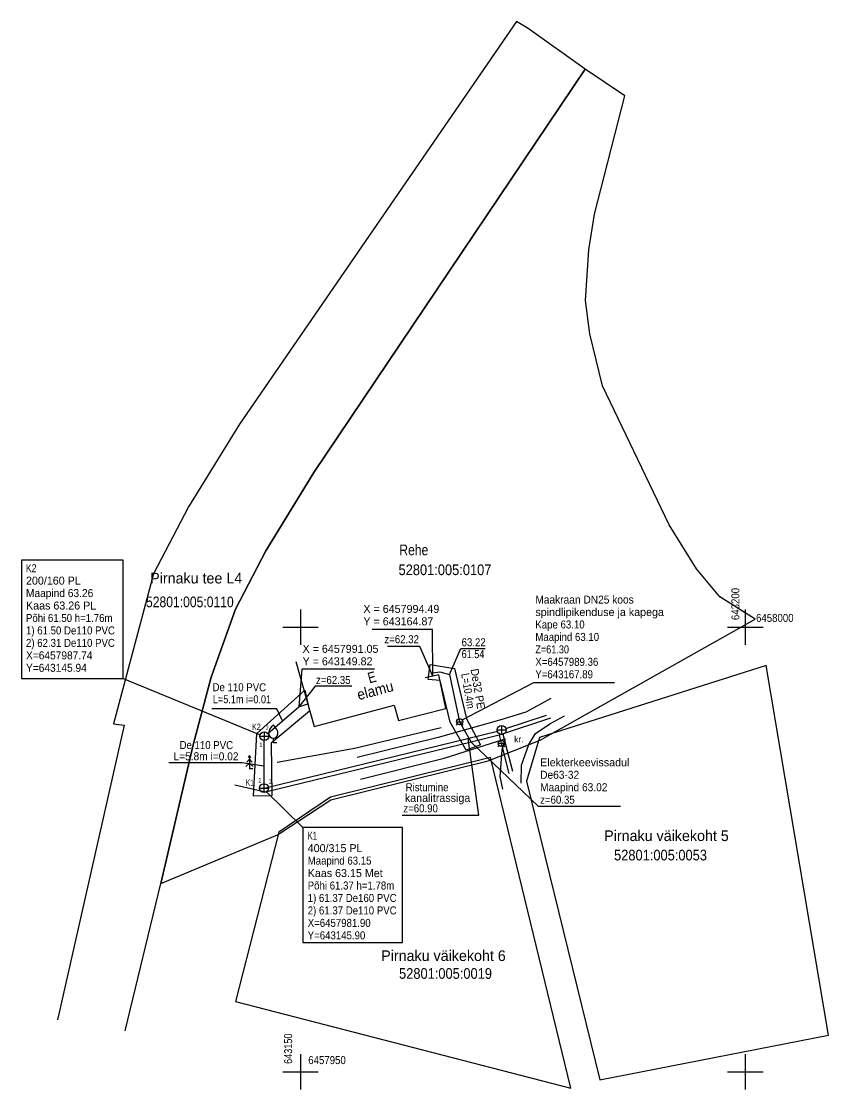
# Model space of a CAD drawing. Extents: x 643119 to 643209, y 6457948 to 6458068.
import ezdxf
from ezdxf.enums import TextEntityAlignment as Align

# ---------------------------------------------------------------- set-up
doc = ezdxf.new("R2010")
doc.units = 0
doc.header["$LTSCALE"] = 0.36
for name, color, linetype, lineweight in [('1', 7, 'Continuous', 25), ('10', 7, 'Continuous', 25), ('11', 7, 'Continuous', 25), ('22', 7, 'Continuous', 25), ('23', 7, 'Continuous', 25), ('30', 7, 'Continuous', 25), ('40', 7, 'Continuous', 25), ('44', 7, 'Continuous', 25), ('45', 7, 'Continuous', 25), ('48', 7, 'Continuous', 25), ('61', 7, 'Continuous', 25), ('63', 7, 'Continuous', 25)]:
    doc.layers.add(name, color=color, linetype=linetype, lineweight=lineweight)
doc.layers.add('49', color=7, linetype='Continuous')

msp = doc.modelspace()

# ---------------------------------------------------------------- linework, layer by layer
at = {"layer": '1'}
msp.add_lwpolyline([(643149.49, 6457996.12), (643151.54, 6457988.84), (643160.54, 6457991.24), (643161.03, 6457989.51), (643166.34, 6457990.87), (643165.55, 6457994.63), (643164.02, 6457994.31)], dxfattribs=at)
at = {"layer": '10'}
for p, q in [((643145.94, 6457987.24), (643145.94, 6457988.24)), ((643172.12, 6457988.44), (643173.12, 6457988.44)), ((643172.62, 6457987.94), (643172.62, 6457988.94)), ((643145.44, 6457987.74), (643146.44, 6457987.74)), ((643145.9, 6457981.4), (643145.9, 6457982.4)), ((643145.4, 6457981.9), (643146.4, 6457981.9))]:
    msp.add_line(p, q, dxfattribs=at)
for centre in [(643145.94, 6457987.74), (643172.62, 6457988.44), (643145.9, 6457981.9)]:
    msp.add_circle(centre, 0.5, dxfattribs=at)
at = {"layer": '11'}
for p, q in [((643173.09, 6457988.6), (643177.67, 6457990.11)), ((643145.9, 6457981.9), (643172.13, 6457988.32)), ((643145.9, 6457982.4), (643145.93, 6457987.24)), ((643172.75, 6457987.96), (643173.83, 6457983.79))]:
    msp.add_line(p, q, dxfattribs=at)
msp.add_lwpolyline([(643146.32, 6457988.06), (643149.82, 6457991.05), (643150.83, 6457991.38)], dxfattribs=at)
at = {"layer": '22'}
for p, q in [((643167.54, 6457989.36), (643168.24, 6457989.36)), ((643167.64, 6457989.12), (643167.5, 6457988.98)), ((643168.14, 6457989.12), (643168.28, 6457988.98)), ((643172.22, 6457986.95), (643172.92, 6457986.95)), ((643172.32, 6457986.7), (643172.18, 6457986.56)), ((643172.82, 6457986.7), (643172.96, 6457986.56))]:
    msp.add_line(p, q, dxfattribs=at)
for centre in [(643167.89, 6457989.36), (643172.57, 6457986.95)]:
    msp.add_circle(centre, 0.35, dxfattribs=at)
at = {"layer": '23'}
for points in [[(643164.87, 6457994.49), (643164.85, 6457994.88), (643165.66, 6457994.98), (643166.74, 6457994.67), (643167.89, 6457989.36), (643169.18, 6457987.07)], [(643178.09, 6457989.75), (643172.34, 6457987.86), (643169.18, 6457987.07), (643146.06, 6457981.45), (643142.61, 6457982.23)], [(643172.34, 6457987.86), (643172.57, 6457986.95), (643173.42, 6457983.55)]]:
    msp.add_lwpolyline(points, dxfattribs=at)
at = {"layer": '30'}
for points in [[(643178.15, 6457991.99), (643177.06, 6457991.38), (643175.33, 6457990.43), (643172.52, 6457989.59), (643165.49, 6457987.59), (643156.38, 6457985.34)], [(643174.81, 6457982.46), (643174.86, 6457984.5), (643175.68, 6457986.79), (643176.42, 6457988.03), (643178.02, 6457989.11), (643179.67, 6457990.04)], [(643156.75, 6457982.89), (643166.16, 6457985.27), (643173.01, 6457987.44), (643172.62, 6457986.17), (643172.4, 6457983.2), (643172.7, 6457981.77)]]:
    msp.add_lwpolyline(points, dxfattribs=at)
at = {"layer": '40'}
msp.add_lwpolyline([(643130.27, 6457954.62), (643134.31, 6457971.18), (643137.92, 6457986.78), (643139.97, 6457994.37), (643142.69, 6458002.01), (643146.1, 6458008.59), (643151.51, 6458017.39), (643182, 6458062.75), (643175.61, 6458067.32), (643174.28, 6458068.11), (643143.13, 6458022.84), (643137.4, 6458013.52), (643133.49, 6458006.01), (643128.98, 6457989.12), (643130.17, 6457988.97), (643122.7, 6457955.83)], dxfattribs=at)
for points in [[(643182, 6458062.75), (643151.51, 6458017.39), (643146.1, 6458008.59), (643142.69, 6458002.01), (643139.97, 6457994.37), (643137.92, 6457986.78), (643134.31, 6457971.18), (643147.41, 6457976.64), (643153.4, 6457980.59), (643171.08, 6457984.95), (643176.93, 6457987.29), (643201.13, 6458000.89), (643197.14, 6458003.41), (643194.52, 6458006.55), (643191.45, 6458011.51), (643183.94, 6458027.12), (643182.51, 6458032.99), (643182.04, 6458036.72), (643182.43, 6458042.42), (643183.05, 6458046.43), (643186.46, 6458059.75)], [(643175.42, 6457982.7), (643183.66, 6457949.11), (643209.37, 6457954.11), (643202.35, 6457995.67), (643176.88, 6457987.59)], [(643142.71, 6457957.91), (643180.38, 6457948.18), (643171.35, 6457985.34), (643153.37, 6457980.87), (643147.58, 6457976.96)]]:
    msp.add_lwpolyline(points, close=True, dxfattribs=at)
at = {"layer": '44'}
for p in [(643144.27, 6457985.57), (643144.63, 6457984.07)]:
    msp.add_line(p, (643144.27, 6457984.07), dxfattribs=at)
for points in [[(643146.45, 6457988.01), (643146.45, 6457988.16), (643146.46, 6457988.22), (643146.5, 6457988.36), (643146.56, 6457988.48), (643146.7, 6457988.71), (643146.86, 6457988.92), (643146.95, 6457989.01)], [(643147.45, 6457988.01), (643147.45, 6457988.16), (643147.44, 6457988.22), (643147.4, 6457988.36), (643147.34, 6457988.48), (643147.2, 6457988.71), (643147.04, 6457988.92), (643146.95, 6457989.01)], [(643147.37, 6457984.8), (643156.07, 6457986.38), (643165.81, 6457988.7)], [(643147.35, 6457987.01), (643146.95, 6457987.01), (643146.95, 6457987.51)], [(643144.67, 6457984.32), (643144.27, 6457984.72), (643143.87, 6457984.32)], [(643144.57, 6457984.82), (643144.27, 6457985.17), (643143.97, 6457984.82)], [(643144.42, 6457985.32), (643144.27, 6457985.57), (643144.12, 6457985.32)]]:
    msp.add_lwpolyline(points, dxfattribs=at)
msp.add_arc((643146.95, 6457988.01), 0.5, 180, 0, dxfattribs=at)
at = {"layer": '45'}
for points in [[(643164.87, 6457994.49), (643164.82, 6457999.73), (643158.07, 6457999.73)], [(643164.87, 6457994.49), (643163.41, 6457997.84), (643159.78, 6457997.84)], [(643166.74, 6457994.67), (643168.04, 6457997.59), (643170.75, 6457997.59)], [(643158.33, 6457995.28), (643150.14, 6457995.28), (643149.82, 6457991.05)], [(643155.78, 6457993.36), (643151.64, 6457993.36), (643149.82, 6457991.05)], [(643168.17, 6457989.57), (643176.24, 6457993.79), (643185.31, 6457993.79)], [(643147.96, 6457989.46), (643147.35, 6457990.81), (643140.04, 6457990.81)], [(643161.41, 6457978.87), (643170.06, 6457978.87), (643168.86, 6457987.52)], [(643169.18, 6457987.07), (643176.72, 6457979.89), (643185.99, 6457979.89)], [(643145.91, 6457984.37), (643143.4, 6457984.76), (643135.2, 6457984.76)]]:
    msp.add_lwpolyline(points, dxfattribs=at)
at = {"layer": '48'}
for p, q in [((643130.06, 6457994.23), (643145.46, 6457987.88)), ((643150.27, 6457977.48), (643146.19, 6457981.49))]:
    msp.add_line(p, q, dxfattribs=at)
for points in [[(643118.62, 6457994.23), (643130.06, 6457994.23), (643130.06, 6458007.52), (643118.62, 6458007.52)], [(643150.27, 6457964.55), (643161.47, 6457964.55), (643161.47, 6457977.48), (643150.27, 6457977.48)]]:
    msp.add_lwpolyline(points, close=True, dxfattribs=at)
at = {"layer": '61'}
for points in [[(643164.35, 6457994.13), (643164.58, 6457995.81), (643167.32, 6457995.34), (643168.67, 6457989.68), (643170.25, 6457986.76), (643168.62, 6457986.15), (643166.81, 6457989.31), (643165.69, 6457994)], [(643150.49, 6457992.93), (643151, 6457990.56), (643146.72, 6457986.94), (643146.77, 6457981.05), (643144.72, 6457981), (643145.09, 6457988.06)]]:
    msp.add_lwpolyline(points, close=True, dxfattribs=at)
at = {"layer": '63'}
for p, q in [((643150, 6458002), (643150, 6457998)), ((643200, 6458002), (643200, 6457998)), ((643148, 6458000), (643152, 6458000)), ((643198, 6458000), (643202, 6458000)), ((643150, 6457952), (643150, 6457948)), ((643200, 6457952), (643200, 6457948)), ((643148, 6457950), (643152, 6457950)), ((643198, 6457950), (643202, 6457950))]:
    msp.add_line(p, q, dxfattribs=at)

# ---------------------------------------------------------------- texts
at = {"layer": '1'}
for s, width, p in [('E', 0.85, (643158.18, 6457993.78)), ('elamu', 0.95, (643158.55, 6457992.31))]:
    msp.add_text(s, height=1.2, rotation=14.931, dxfattribs=dict(at, width=width)).set_placement(p, align=Align.CENTER)
at = {"layer": '30'}
msp.add_text('kr.', height=0.7, dxfattribs=at).set_placement((643174.55, 6457987.05), align=Align.CENTER)
at = {"layer": '40'}
for s, width, p in [('Rehe', 0.85, (643161.11, 6458008.08)), ('52801:005:0107', 0.9, (643161.02, 6458005.85)), ('52801:005:0110', 0.85, (643132.63, 6458002.24)), ('52801:005:0053', 0.9, (643185.25, 6457973.77)), ('52801:005:0019', 0.9, (643161.08, 6457960.46))]:
    msp.add_text(s, height=1.2, dxfattribs=dict(at, width=width)).set_placement(p)
for s, p in [('Pirnaku tee L4', (643133.1, 6458004.91)), ('Pirnaku väikekoht 5', (643184.14, 6457975.95)), ('Pirnaku väikekoht 6', (643159.07, 6457962.46))]:
    msp.add_text(s, height=1.2, dxfattribs=at).set_placement(p)
at = {"layer": '45'}
for s, p in [('X = 6457994.49', (643157.07, 6458001.6)), ('spindlipikenduse ja kapega', (643176.4, 6458001.25)), ('Y = 643164.87', (643157.07, 6458000.2)), ('X = 6457991.05', (643150.23, 6457997.11)), ('Y = 643149.82', (643150.23, 6457995.71)), ('Elekterkeevissadul', (643176.94, 6457984.35)), ('kanalitrassiga', (643161.73, 6457980.35))]:
    msp.add_text(s, height=0.9, dxfattribs=at).set_placement(p)
for s, width, p in [('Maakraan DN25 koos', 0.95, (643176.4, 6458002.65)), ('Kape 63.10', 0.9, (643176.4, 6457999.85)), ('z=62.32', 0.9, (643159.43, 6457998.19)), ('Maapind 63.10', 0.9, (643176.4, 6457998.45)), ('63.22', 0.9, (643168.11, 6457997.85)), ('Z=61.30', 0.85, (643176.4, 6457997.05)), ('61.54', 0.85, (643168.11, 6457996.52)), ('X=6457989.36', 0.9, (643176.4, 6457995.65)), ('z=62.35', 0.9, (643151.74, 6457993.61)), ('Y=643167.89', 0.9, (643176.4, 6457994.25)), ('De63-32', 0.95, (643176.94, 6457982.95)), ('Ristumine', 0.9, (643161.82, 6457981.55)), ('Maapind 63.02', 0.95, (643176.94, 6457981.55)), ('z=60.35', 0.9, (643176.94, 6457980.15)), ('z=60.90', 0.9, (643161.56, 6457979.18))]:
    msp.add_text(s, height=0.9, dxfattribs=dict(at, width=width)).set_placement(p)
for s, rotation, width, p in [('De32 PE', 279.682, 0.95, (643169.11, 6457995.25)), ('L=10.4m', 279.682, 0.85, (643168.06, 6457994.74)), ('De 110 PVC', 359.856, 0.9, (643140.11, 6457992.8)), ('L=5.1m i=0.01', 359.856, 0.85, (643140.15, 6457991.45)), ('De 110 PVC', 359.856, 0.9, (643136.4, 6457986.3)), ('L=5.8m i=0.02', 359.856, 0.95, (643135.72, 6457985.04))]:
    msp.add_text(s, height=0.9, rotation=rotation, dxfattribs=dict(at, width=width)).set_placement(p)
at = {"layer": '48'}
for s, width, p in [('K2', 0.8, (643119.14, 6458006.18)), ('Maapind 63.26', 0.95, (643119.14, 6458003.38)), ('Põhi 61.50 h=1.76m', 0.9, (643119.14, 6458000.58)), ('1) 61.50 De110 PVC', 0.9, (643119.14, 6457999.18)), ('2) 62.31 De110 PVC', 0.9, (643119.14, 6457997.78)), ('X=6457987.74', 0.95, (643119.14, 6457996.38)), ('Y=643145.94', 0.95, (643119.14, 6457994.98)), ('K1', 0.65, (643150.81, 6457976.1)), ('Maapind 63.15', 0.9, (643150.81, 6457973.3)), ('Põhi 61.37 h=1.78m', 0.9, (643150.81, 6457970.5)), ('1) 61.37 De160 PVC', 0.9, (643150.81, 6457969.1)), ('2) 61.37 De110 PVC', 0.9, (643150.81, 6457967.7)), ('X=6457981.90', 0.9, (643150.81, 6457966.3)), ('Y=643145.90', 0.9, (643150.81, 6457964.9))]:
    msp.add_text(s, height=0.9, dxfattribs=dict(at, width=width)).set_placement(p)
for s, p in [('200/160 PL', (643119.14, 6458004.78)), ('Kaas 63.26 PL', (643119.14, 6458001.98)), ('400/315 PL', (643150.81, 6457974.7)), ('Kaas 63.15 Met', (643150.81, 6457971.9))]:
    msp.add_text(s, height=0.9, dxfattribs=at).set_placement(p)
for s, width, p in [('K2', 0.8, (643145.04, 6457988.44)), ('K1', 0.65, (643144.3, 6457982.17))]:
    msp.add_text(s, height=0.7, dxfattribs=dict(at, width=width)).set_placement(p, align=Align.CENTER)
at = {"layer": '49', "width": 0.65}
for p in [(643146.41, 6457988.43), (643145.57, 6457982.52)]:
    msp.add_text('2', height=0.5, dxfattribs=at).set_placement(p, align=Align.RIGHT)
at = {"layer": '49'}
for p in [(643145.73, 6457986.52), (643146.8, 6457982.41)]:
    msp.add_text('1', height=0.5, dxfattribs=at).set_placement(p, align=Align.RIGHT)
at = {"layer": '63'}
for s, width, p in [('643200', 0.9, (643199.34, 6458002.6)), ('643150', 0.85, (643149.06, 6457952.6))]:
    msp.add_text(s, height=0.9, rotation=90, dxfattribs=dict(at, width=width)).set_placement(p, align=Align.CENTER)
at = {"layer": '63', "width": 0.9}
for s, p in [('6458000', (643203.32, 6458000.59)), ('6457950', (643152.98, 6457950.87))]:
    msp.add_text(s, height=0.9, dxfattribs=at).set_placement(p, align=Align.CENTER)

doc.saveas('drawing.dxf')
